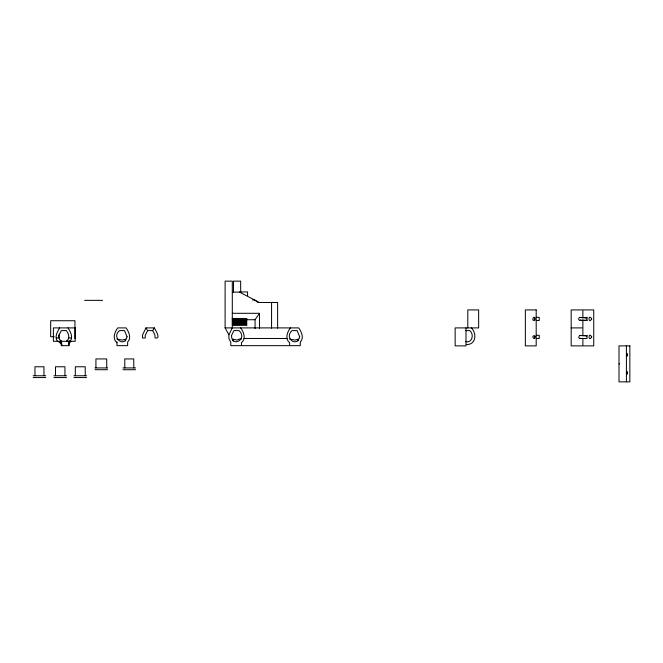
<?xml version="1.0" encoding="UTF-8"?>
<svg xmlns="http://www.w3.org/2000/svg" width="663" height="663" viewBox="0 0 663 663"><rect width="100%" height="100%" fill="white"/><g stroke="black" fill="none" stroke-linecap="round" stroke-linejoin="round"><path stroke-width="0.99" d="M533.765 338.412C530.491 335.693 536.798 334.061 534.618 338.287M228.909 334.774L228.909 338.66L230.782 342.067L230.782 345.663L300.273 345.663L300.273 342.067C304.342 337.898 301.458 331.914 298.756 327.903L225.105 327.903L225.105 281.145L232.299 281.145L232.299 327.903L228.909 334.774L225.105 327.903M68.504 345.663L68.629 341.926M125.299 340.973L125.564 339.091L122.415 340.086L116.961 339.091M297.927 340.973L298.193 339.091L295.052 340.086L289.59 339.091M69.648 340.707L69.209 345.663L61.328 345.663L60.756 341.561M534.859 319.699C534.743 312.571 530.342 323.047 534.892 319.699L534.618 320.279M68.828 341.304L66.457 341.047C70.469 338.793 68.72 333.448 66.391 330.597L61.294 330.597L58.908 335.445L59.38 339.174L61.178 341.047L59.894 341.304M290.377 327.903C287.286 332.039 284.717 338.834 289.59 342.738L289.59 345.663M59.662 327.903C57.316 331.724 54.167 337.111 57.59 341.304M145.976 327.903L142.595 334.774L142.504 337.981L145.222 337.981L145.222 335.445L147.609 330.597L145.976 327.903L154.355 327.903C155.266 329.917 161.706 339.357 155.059 337.973L154.902 334.84L152.705 330.597L154.355 327.903M534.759 338.006L534.337 338.412M580.457 317.544L586.995 317.801L579.545 317.395L578.691 318.505L578.807 319.699L579.545 320.428L580.589 320.022M70.17 341.304C73.436 337.003 70.419 331.773 68.032 327.903M255.073 328.608L255.073 319.723L259.473 313.301L232.299 313.301M69.648 342.738L70.991 341.312M580.457 338.254L579.255 338.254L578.691 337.301L579.545 335.37L586.995 335.785L580.457 335.528M466.711 344.511C475.984 344.835 477.02 333.315 471.393 327.903M232.299 292.118L239.492 292.118L259.473 302.502M252.586 299.983L254.617 299.983L257.252 301.996M84.632 300.356L102.616 300.356M257.907 302.502L277.631 302.502L277.631 328.193M582.031 309.919L571.175 309.919L571.175 345.887L582.031 345.887M536.268 317.337L539.251 317.337L539.251 320.486L536.268 320.486M232.299 318.48L246.677 318.48L246.677 325.293M232.299 318.588L246.677 318.588M232.299 318.944L246.677 318.944M232.299 319.525L246.677 319.525M246.677 319.723L255.073 319.723M232.299 320.27L246.677 320.27M580.307 320.353L586.995 320.353L580.457 320.27M232.299 321.141L246.677 321.141M232.299 322.077L246.677 322.077M232.299 323.014L246.677 323.014M232.299 323.884L246.677 323.884M232.299 324.63L246.677 324.63M232.299 325.293L246.677 325.201M571.175 327.903L582.031 327.903M147.609 330.597L152.705 330.597M465.675 330.597L469.752 330.597C474.459 334.268 472.114 343.467 465.633 341.561M536.268 335.321L539.251 335.321L539.251 338.47L536.268 338.47M54.242 336.713L50.67 336.713L50.67 320.735L74.952 320.735L74.952 338.47M56.189 337.981L58.908 337.981A5.08 5.08 0 0 1 59.38 334.26M68.745 337.973L71.529 337.973M244.034 338.47L287.013 338.47M579.86 338.47L586.995 338.47L586.995 335.321M241.456 339.091L239.31 339.091L236.948 340.086L232.854 339.091L233.119 340.973M619.002 363.871L619.557 363.871M95.016 367.924L107.63 367.924M122.962 367.924L135.583 367.924M95.016 369.714L107.63 369.714M122.962 369.714L135.583 369.714M33.15 375.764L45.772 375.764M53.918 375.764L66.54 375.764M73.966 375.764L86.588 375.764M33.15 377.562L45.772 377.562M53.918 377.562L66.54 377.562M73.966 377.562L86.588 377.562M61.037 343.575L58.966 342.067M534.618 317.511L534.958 318.505M116.961 342.738C112.08 338.834 114.649 332.039 117.749 327.903L126.119 327.903C128.829 331.914 131.713 337.898 127.636 342.067L127.636 345.663L116.961 345.663L116.961 341.909M240.669 327.903C243.769 332.039 246.338 338.834 241.456 342.738L241.456 345.663M534.859 336.108L534.95 336.895M61.311 340.973L61.966 345.663M626.411 345.887L626.411 381.847M586.995 317.337L586.995 320.486M582.885 317.909L582.885 309.919L593.741 309.919L593.741 345.887L582.885 345.887L582.885 338.892M582.885 319.906L582.885 335.892M467.796 327.903L467.796 309.919L478.653 309.919L478.653 327.903L455.15 327.903L455.15 345.887L465.998 345.887L465.998 327.903M271.573 302.502L271.573 328.193M259.473 313.301L259.473 328.4M247.581 295.623L247.581 291.935L239.492 291.935L239.492 292.366M240.669 292.325L240.669 281.145L233.475 281.145L233.475 292.325M133.769 367.924L133.769 358.932L124.777 358.932L124.777 367.924M106.726 367.924L106.726 358.932L95.92 358.932L95.92 367.924M85.229 375.764L85.229 366.772L75.325 366.772L75.325 375.764M64.949 375.764L64.949 366.772L55.51 366.772L55.51 375.764M43.957 375.764L43.957 366.772L34.965 366.772L34.965 375.764M626.46 354.465C627.09 360.075 628.507 350.71 626.46 354.465M626.46 372.449C627.09 378.059 628.507 368.686 626.46 372.449M591.736 318.911C588.131 324.961 588.131 312.861 591.736 318.911M591.736 336.895C588.131 342.945 588.131 330.845 591.736 336.895M127.039 336.713C124.719 348.034 110.97 338.097 119.39 330.597L124.487 330.597L127.039 336.713M231.536 335.445C231.354 348.083 248.244 339.282 239.028 330.597L233.931 330.597L231.536 335.445M299.668 336.713C297.347 348.034 283.607 338.097 292.027 330.597L297.123 330.597L299.668 336.713M536.193 309.919L525.345 309.919L525.345 345.887L536.193 345.887L536.193 309.919M75.176 327.903L53.388 327.903L53.388 341.304L75.176 341.304L75.176 327.903M629.85 345.887L619.002 345.887L619.002 381.855L629.85 381.847L629.85 345.887"/></g></svg>
